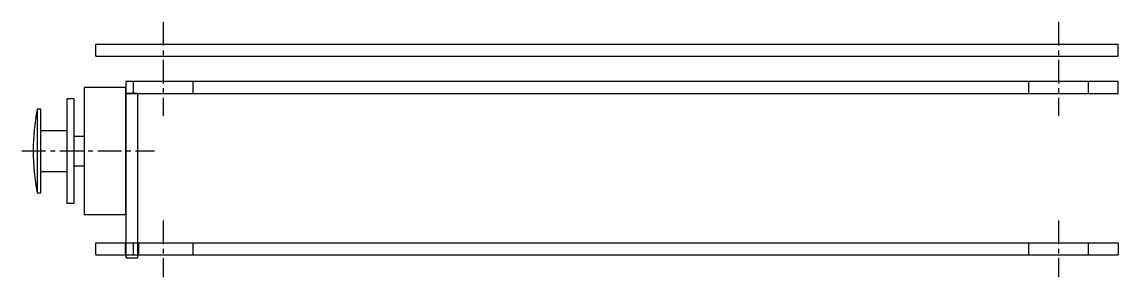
# Model space of a CAD drawing. Header units: millimetres. Extents: x 104 to 251, y 116 to 150.
import ezdxf

# ---------------------------------------------------------------- set-up
doc = ezdxf.new("R2010")
doc.units = ezdxf.units.MM
doc.header["$LTSCALE"] = 0.1
doc.linetypes.add('CENTER', pattern=[50.8, 31.75, -6.35, 6.35, -6.35])
doc.layers.add('dim', color=2, linetype='Continuous')

msp = doc.modelspace()

# ---------------------------------------------------------------- linework, layer by layer
for p, q in [((113.7, 147.49), (250.7, 147.49)), ((113.7, 145.89), (113.7, 147.49)), ((250.7, 145.89), (250.7, 147.49)), ((113.7, 145.89), (250.7, 145.89)), ((118.7, 142.49), (118.7, 140.89)), ((126.7, 142.49), (126.7, 140.89)), ((238.7, 142.49), (238.7, 140.89)), ((246.7, 142.49), (246.7, 140.89)), ((250.7, 140.89), (250.7, 142.49)), ((106.3, 135.94), (109.8, 135.94)), ((110.8, 135.19), (112.1, 135.19)), ((110.8, 131.19), (112.1, 131.19)), ((106.3, 130.44), (109.8, 130.44)), ((113.7, 120.89), (250.7, 120.89)), ((113.7, 119.29), (113.7, 120.89)), ((117.6, 120.89), (117.6, 119.29)), ((118.7, 120.89), (118.7, 119.29)), ((119.4, 120.89), (119.4, 119.29)), ((126.7, 120.89), (126.7, 119.29)), ((238.7, 120.89), (238.7, 119.29)), ((246.7, 120.89), (246.7, 119.29)), ((250.7, 120.89), (250.7, 119.29)), ((113.7, 119.29), (250.7, 119.29))]:
    msp.add_line(p, q)
for points in [[(112.1, 141.69), (112.1, 124.69), (117.7, 124.69), (117.7, 141.69)], [(109.8, 140.19), (109.8, 126.19), (110.8, 126.19), (110.8, 140.19)], [(117.7, 140.89), (117.7, 118.89), (119.3, 118.89), (119.3, 140.89)], [(105.8, 138.79), (105.8, 127.59), (106.3, 127.59), (106.3, 138.79)]]:
    msp.add_lwpolyline(points, close=True)
msp.add_lwpolyline([(250.7, 142.49), (117.7, 142.49), (117.7, 140.89), (250.7, 140.89)])
msp.add_arc((136.91, 133.19), 31.61, 169.7957, 190.2043)
at = {"layer": 'dim', "linetype": 'CENTER'}
for p, q in [((122.7, 150.49), (122.7, 137.89)), ((242.7, 150.49), (242.7, 137.89)), ((103.78, 133.19), (121.55, 133.19)), ((122.7, 123.89), (122.7, 116.29)), ((242.7, 123.89), (242.7, 116.29))]:
    msp.add_line(p, q, dxfattribs=at)

doc.saveas('drawing.dxf')
